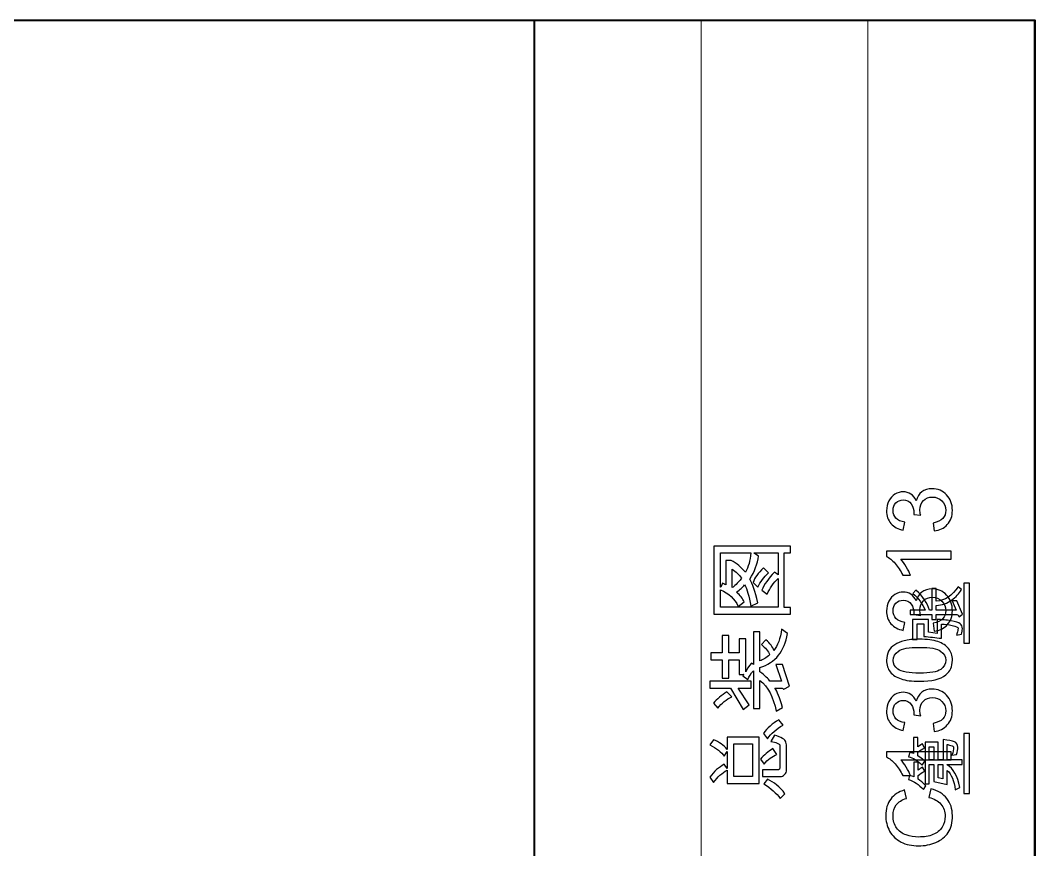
# Model space of a CAD drawing. Header units: millimetres. Extents: x -642 to 642, y -227 to 305.
# Drawn here: x -276.8 to -211.1, y 55.8 to 109.5 of the extents above; entities that cross this region are included whole.
import ezdxf

# ---------------------------------------------------------------- set-up
doc = ezdxf.new("R2010")
doc.units = ezdxf.units.MM
doc.header["$MEASUREMENT"] = 0
doc.layers.add('layer 1', color=7, linetype='Continuous')

msp = doc.modelspace()

# ---------------------------------------------------------------- linework, layer by layer
at = {"layer": 'layer 1', "lineweight": 40}
msp.add_open_spline([(-626.5734, 109.5297), (-626.5734, 109.5297), (-626.5734, -175.4703), (-626.5734, -175.4703), (-626.5734, -175.4703), (-211.0734, -175.4703), (-211.0734, -175.4703), (-211.0734, -175.4703), (-211.0734, 109.5297), (-211.0734, 109.5297), (-211.0734, 109.5297), (-626.5734, 109.5297), (-626.5734, 109.5297)], degree=3, knots=[0, 0, 0, 0, 0.25, 0.25, 0.25, 0.5, 0.5, 0.5, 0.75, 0.75, 0.75, 1, 1, 1, 1], dxfattribs=at)
for points in [[(-243.4734, -106.4703), (-243.4734, -106.4703), (-243.4734, 109.5297), (-243.4734, 109.5297)], [(-243.4734, 109.5297), (-243.4734, 109.5297), (-211.0734, 109.5297), (-211.0734, 109.5297)], [(-211.0734, -106.4703), (-211.0734, -106.4703), (-211.0734, 109.5297), (-211.0734, 109.5297)]]:
    msp.add_open_spline(points, degree=3, dxfattribs=at)
at = {"layer": 'layer 1', "lineweight": 9}
for points in [[(-232.6734, -106.4703), (-232.6734, -106.4703), (-232.6734, 109.5297), (-232.6734, 109.5297)], [(-221.8734, -106.4703), (-221.8734, -106.4703), (-221.8734, 109.5297), (-221.8734, 109.5297)]]:
    msp.add_open_spline(points, degree=3, dxfattribs=at)
at = {"layer": 'layer 1'}
for points, knots in [([(-217.5817, 76.4716), (-217.5817, 76.4716), (-217.6517, 76.9849), (-217.6517, 76.9849), (-217.3601, 77.0442), (-217.1501, 77.1434), (-217.0217, 77.2844), (-216.8934, 77.4253), (-216.8292, 77.5984), (-216.8292, 77.8035), (-216.8292, 78.0466), (-216.9128, 78.2517), (-217.0801, 78.417), (-217.2473, 78.5823), (-217.4544, 78.6649), (-217.7013, 78.6649), (-217.9366, 78.6649), (-218.131, 78.5881), (-218.2846, 78.4335), (-218.4373, 78.2799), (-218.5141, 78.0845), (-218.5141, 77.8463), (-218.5141, 77.7491), (-218.4946, 77.6285), (-218.4567, 77.4837), (-218.4567, 77.4837), (-218.9059, 77.541), (-218.9059, 77.541), (-218.902, 77.5751), (-218.9001, 77.6033), (-218.9001, 77.6237), (-218.9001, 77.8434), (-218.9574, 78.0398), (-219.0712, 78.2158), (-219.1849, 78.3908), (-219.3599, 78.4783), (-219.5962, 78.4783), (-219.7838, 78.4783), (-219.9394, 78.4141), (-220.0628, 78.2867), (-220.1863, 78.1594), (-220.2475, 77.9951), (-220.2475, 77.7938), (-220.2475, 77.5935), (-220.1844, 77.4273), (-220.058, 77.2941), (-219.9316, 77.1609), (-219.742, 77.0753), (-219.4892, 77.0374), (-219.4892, 77.0374), (-219.5825, 76.5241), (-219.5825, 76.5241), (-219.9267, 76.5873), (-220.1941, 76.7292), (-220.3837, 76.9519), (-220.5732, 77.1735), (-220.6675, 77.4506), (-220.6675, 77.7812), (-220.6675, 78.0087), (-220.6189, 78.2187), (-220.5207, 78.4102), (-220.4235, 78.6027), (-220.2903, 78.7495), (-220.1221, 78.8506), (-219.953, 78.9527), (-219.7741, 79.0033), (-219.5845, 79.0033), (-219.4046, 79.0033), (-219.2413, 78.9546), (-219.0935, 78.8584), (-218.9457, 78.7612), (-218.8281, 78.6173), (-218.7406, 78.4277), (-218.6842, 78.6746), (-218.5656, 78.8662), (-218.3858, 79.0033), (-218.2069, 79.1394), (-217.9813, 79.2074), (-217.712, 79.2074), (-217.3474, 79.2074), (-217.0373, 79.0742), (-216.7835, 78.8088), (-216.5298, 78.5424), (-216.4034, 78.206), (-216.4034, 77.7996), (-216.4034, 77.4331), (-216.5133, 77.1288), (-216.732, 76.8867), (-216.9508, 76.6437), (-217.2337, 76.5056), (-217.5817, 76.4716)], [0, 0, 0, 0, 0.0333333, 0.0333333, 0.0333333, 0.0666667, 0.0666667, 0.0666667, 0.1, 0.1, 0.1, 0.1333333, 0.1333333, 0.1333333, 0.1666667, 0.1666667, 0.1666667, 0.2, 0.2, 0.2, 0.2333333, 0.2333333, 0.2333333, 0.2666667, 0.2666667, 0.2666667, 0.3, 0.3, 0.3, 0.3333333, 0.3333333, 0.3333333, 0.3666667, 0.3666667, 0.3666667, 0.4, 0.4, 0.4, 0.4333333, 0.4333333, 0.4333333, 0.4666667, 0.4666667, 0.4666667, 0.5, 0.5, 0.5, 0.5333333, 0.5333333, 0.5333333, 0.5666667, 0.5666667, 0.5666667, 0.6, 0.6, 0.6, 0.6333333, 0.6333333, 0.6333333, 0.6666667, 0.6666667, 0.6666667, 0.7, 0.7, 0.7, 0.7333333, 0.7333333, 0.7333333, 0.7666667, 0.7666667, 0.7666667, 0.8, 0.8, 0.8, 0.8333333, 0.8333333, 0.8333333, 0.8666667, 0.8666667, 0.8666667, 0.9, 0.9, 0.9, 0.9333333, 0.9333333, 0.9333333, 0.9666667, 0.9666667, 0.9666667, 1, 1, 1, 1]), ([(-226.8884, 75.4957), (-226.8884, 75.4957), (-226.8884, 75.0514), (-226.8884, 75.0514), (-226.8884, 75.0514), (-227.2909, 75.0514), (-227.2909, 75.0514), (-227.2909, 75.0514), (-227.2909, 71.5223), (-227.2909, 71.5223), (-227.2909, 71.5223), (-226.8884, 71.5223), (-226.8884, 71.5223), (-226.8884, 71.5223), (-226.8884, 71.0838), (-226.8884, 71.0838), (-226.8884, 71.0838), (-231.8477, 71.0838), (-231.8477, 71.0838), (-231.8477, 71.0838), (-231.8477, 75.4957), (-231.8477, 75.4957), (-231.8477, 75.4957), (-226.8884, 75.4957), (-226.8884, 75.4957)], [0, 0, 0, 0, 0.125, 0.125, 0.125, 0.25, 0.25, 0.25, 0.375, 0.375, 0.375, 0.5, 0.5, 0.5, 0.625, 0.625, 0.625, 0.75, 0.75, 0.75, 0.875, 0.875, 0.875, 1, 1, 1, 1]), ([(-229.4609, 75.0514), (-229.4609, 75.0514), (-231.4209, 75.0514), (-231.4209, 75.0514), (-231.4209, 75.0514), (-231.4209, 72.8357), (-231.4209, 72.8357), (-231.4209, 72.8357), (-231.4092, 72.8357), (-231.4092, 72.8357), (-231.4092, 72.8357), (-231.2984, 73.0924), (-231.2984, 73.0924), (-231.241, 73.0652), (-231.1691, 73.0263), (-231.0816, 72.9748), (-231.0816, 72.9748), (-231.0816, 74.5556), (-231.0816, 74.5556), (-231.0816, 74.5556), (-230.7199, 74.5556), (-230.7199, 74.5556), (-230.3689, 74.3679), (-230.0637, 74.1132), (-229.8051, 73.7924), (-229.6096, 74.1288), (-229.4949, 74.5488), (-229.4609, 75.0514)], [0, 0, 0, 0, 0.1111111, 0.1111111, 0.1111111, 0.2222222, 0.2222222, 0.2222222, 0.3333333, 0.3333333, 0.3333333, 0.4444444, 0.4444444, 0.4444444, 0.5555556, 0.5555556, 0.5555556, 0.6666667, 0.6666667, 0.6666667, 0.7777778, 0.7777778, 0.7777778, 0.8888889, 0.8888889, 0.8888889, 1, 1, 1, 1]), ([(-227.6924, 75.0514), (-227.6924, 75.0514), (-229.2441, 75.0514), (-229.2441, 75.0514), (-229.2441, 75.0514), (-229.2441, 75.0407), (-229.2441, 75.0407), (-229.2441, 75.0407), (-228.9592, 74.8463), (-228.9592, 74.8463), (-229.0283, 74.3495), (-229.2139, 73.8497), (-229.5182, 73.3481), (-229.351, 73.0593), (-229.1799, 72.5518), (-229.0049, 71.8246), (-229.0049, 71.8246), (-229.4492, 71.6107), (-229.4492, 71.6107), (-229.5688, 72.2543), (-229.7049, 72.7113), (-229.8566, 72.9806), (-229.9703, 72.8348), (-230.1463, 72.6753), (-230.3835, 72.5023), (-230.1521, 72.3088), (-229.9869, 72.1007), (-229.8887, 71.8791), (-229.8887, 71.8791), (-230.2785, 71.5855), (-230.2785, 71.5855), (-230.4963, 72.0832), (-230.8774, 72.4371), (-231.4209, 72.6481), (-231.4209, 72.6481), (-231.4209, 71.5281), (-231.4209, 71.5281), (-231.4209, 71.5281), (-227.6924, 71.5281), (-227.6924, 71.5281), (-227.6924, 71.5281), (-227.6924, 73.3879), (-227.6924, 73.3879), (-227.9899, 73.107), (-228.2242, 72.7716), (-228.3924, 72.3798), (-228.3924, 72.3798), (-228.7376, 72.6306), (-228.7376, 72.6306), (-228.5946, 73.0068), (-228.3244, 73.3996), (-227.9258, 73.8099), (-227.9258, 73.8099), (-227.6924, 73.6222), (-227.6924, 73.6222), (-227.6924, 73.6222), (-227.6924, 75.0514), (-227.6924, 75.0514)], [0, 0, 0, 0, 0.0526316, 0.0526316, 0.0526316, 0.1052632, 0.1052632, 0.1052632, 0.1578947, 0.1578947, 0.1578947, 0.2105263, 0.2105263, 0.2105263, 0.2631579, 0.2631579, 0.2631579, 0.3157895, 0.3157895, 0.3157895, 0.3684211, 0.3684211, 0.3684211, 0.4210526, 0.4210526, 0.4210526, 0.4736842, 0.4736842, 0.4736842, 0.5263158, 0.5263158, 0.5263158, 0.5789474, 0.5789474, 0.5789474, 0.6315789, 0.6315789, 0.6315789, 0.6842105, 0.6842105, 0.6842105, 0.7368421, 0.7368421, 0.7368421, 0.7894737, 0.7894737, 0.7894737, 0.8421053, 0.8421053, 0.8421053, 0.8947368, 0.8947368, 0.8947368, 0.9473684, 0.9473684, 0.9473684, 1, 1, 1, 1]), ([(-216.4734, 75.1523), (-216.4734, 75.1523), (-216.4734, 74.639), (-216.4734, 74.639), (-216.4734, 74.639), (-219.742, 74.639), (-219.742, 74.639), (-219.6234, 74.5155), (-219.5057, 74.3531), (-219.3881, 74.1528), (-219.2705, 73.9526), (-219.182, 73.7717), (-219.1237, 73.6123), (-219.1237, 73.6123), (-219.6195, 73.6123), (-219.6195, 73.6123), (-219.7537, 73.8991), (-219.917, 74.1499), (-220.1095, 74.3648), (-220.301, 74.5797), (-220.4867, 74.7323), (-220.6675, 74.8217), (-220.6675, 74.8217), (-220.6675, 75.1523), (-220.6675, 75.1523), (-220.6675, 75.1523), (-216.4734, 75.1523), (-216.4734, 75.1523)], [0, 0, 0, 0, 0.1111111, 0.1111111, 0.1111111, 0.2222222, 0.2222222, 0.2222222, 0.3333333, 0.3333333, 0.3333333, 0.4444444, 0.4444444, 0.4444444, 0.5555556, 0.5555556, 0.5555556, 0.6666667, 0.6666667, 0.6666667, 0.7777778, 0.7777778, 0.7777778, 0.8888889, 0.8888889, 0.8888889, 1, 1, 1, 1]), ([(-230.6567, 74.0004), (-230.6567, 74.0004), (-230.6567, 72.7988), (-230.6567, 72.7988), (-230.5352, 72.8746), (-230.3349, 73.0768), (-230.0559, 73.4054), (-230.2231, 73.6466), (-230.4234, 73.8449), (-230.6567, 74.0004)], [0, 0, 0, 0, 0.3333333, 0.3333333, 0.3333333, 0.6666667, 0.6666667, 0.6666667, 1, 1, 1, 1]), ([(-228.6316, 74.0831), (-228.6316, 74.0831), (-228.3049, 73.7496), (-228.3049, 73.7496), (-228.6121, 73.4881), (-228.8474, 73.1789), (-229.0108, 72.8241), (-229.0108, 72.8241), (-229.316, 73.1429), (-229.316, 73.1429), (-229.213, 73.4297), (-228.9855, 73.7438), (-228.6316, 74.0831)], [0, 0, 0, 0, 0.25, 0.25, 0.25, 0.5, 0.5, 0.5, 0.75, 0.75, 0.75, 1, 1, 1, 1]), ([(-215.6536, 69.1966), (-215.6536, 69.1966), (-215.6536, 73.0855), (-215.6536, 73.0855), (-215.6536, 73.0855), (-215.3001, 73.0855), (-215.3001, 73.0855), (-215.3001, 73.0855), (-215.3001, 69.1966), (-215.3001, 69.1966), (-215.3001, 69.1966), (-215.6536, 69.1966), (-215.6536, 69.1966)], [0, 0, 0, 0, 0.25, 0.25, 0.25, 0.5, 0.5, 0.5, 0.75, 0.75, 0.75, 1, 1, 1, 1]), ([(-217.5817, 69.983), (-217.5817, 69.983), (-217.6517, 70.4963), (-217.6517, 70.4963), (-217.3601, 70.5556), (-217.1501, 70.6548), (-217.0217, 70.7958), (-216.8934, 70.9367), (-216.8292, 71.1098), (-216.8292, 71.3149), (-216.8292, 71.558), (-216.9128, 71.7631), (-217.0801, 71.9284), (-217.2473, 72.0937), (-217.4544, 72.1763), (-217.7013, 72.1763), (-217.9366, 72.1763), (-218.131, 72.0995), (-218.2846, 71.9449), (-218.4373, 71.7913), (-218.5141, 71.5959), (-218.5141, 71.3577), (-218.5141, 71.2605), (-218.4946, 71.1399), (-218.4567, 70.9951), (-218.4567, 70.9951), (-218.9059, 71.0524), (-218.9059, 71.0524), (-218.902, 71.0865), (-218.9001, 71.1147), (-218.9001, 71.1351), (-218.9001, 71.3548), (-218.9574, 71.5512), (-219.0712, 71.7272), (-219.1849, 71.9022), (-219.3599, 71.9897), (-219.5962, 71.9897), (-219.7838, 71.9897), (-219.9394, 71.9255), (-220.0628, 71.7981), (-220.1863, 71.6708), (-220.2475, 71.5065), (-220.2475, 71.3052), (-220.2475, 71.1049), (-220.1844, 70.9387), (-220.058, 70.8055), (-219.9316, 70.6723), (-219.742, 70.5867), (-219.4892, 70.5488), (-219.4892, 70.5488), (-219.5825, 70.0355), (-219.5825, 70.0355), (-219.9267, 70.0987), (-220.1941, 70.2406), (-220.3837, 70.4633), (-220.5732, 70.6849), (-220.6675, 70.962), (-220.6675, 71.2926), (-220.6675, 71.5201), (-220.6189, 71.7301), (-220.5207, 71.9216), (-220.4235, 72.1141), (-220.2903, 72.2609), (-220.1221, 72.362), (-219.953, 72.4641), (-219.7741, 72.5147), (-219.5845, 72.5147), (-219.4046, 72.5147), (-219.2413, 72.466), (-219.0935, 72.3698), (-218.9457, 72.2726), (-218.8281, 72.1287), (-218.7406, 71.9391), (-218.6842, 72.186), (-218.5656, 72.3776), (-218.3858, 72.5147), (-218.2069, 72.6508), (-217.9813, 72.7188), (-217.712, 72.7188), (-217.3474, 72.7188), (-217.0373, 72.5856), (-216.7835, 72.3202), (-216.5298, 72.0538), (-216.4034, 71.7174), (-216.4034, 71.311), (-216.4034, 70.9445), (-216.5133, 70.6402), (-216.732, 70.3981), (-216.9508, 70.1551), (-217.2337, 70.017), (-217.5817, 69.983)], [0, 0, 0, 0, 0.0333333, 0.0333333, 0.0333333, 0.0666667, 0.0666667, 0.0666667, 0.1, 0.1, 0.1, 0.1333333, 0.1333333, 0.1333333, 0.1666667, 0.1666667, 0.1666667, 0.2, 0.2, 0.2, 0.2333333, 0.2333333, 0.2333333, 0.2666667, 0.2666667, 0.2666667, 0.3, 0.3, 0.3, 0.3333333, 0.3333333, 0.3333333, 0.3666667, 0.3666667, 0.3666667, 0.4, 0.4, 0.4, 0.4333333, 0.4333333, 0.4333333, 0.4666667, 0.4666667, 0.4666667, 0.5, 0.5, 0.5, 0.5333333, 0.5333333, 0.5333333, 0.5666667, 0.5666667, 0.5666667, 0.6, 0.6, 0.6, 0.6333333, 0.6333333, 0.6333333, 0.6666667, 0.6666667, 0.6666667, 0.7, 0.7, 0.7, 0.7333333, 0.7333333, 0.7333333, 0.7666667, 0.7666667, 0.7666667, 0.8, 0.8, 0.8, 0.8333333, 0.8333333, 0.8333333, 0.8666667, 0.8666667, 0.8666667, 0.9, 0.9, 0.9, 0.9333333, 0.9333333, 0.9333333, 0.9666667, 0.9666667, 0.9666667, 1, 1, 1, 1]), ([(-216.0337, 72.8632), (-216.0337, 72.8632), (-215.825, 72.6694), (-215.825, 72.6694), (-215.9643, 72.4166), (-216.1737, 72.1904), (-216.4543, 71.9908), (-216.735, 71.7911), (-217.0655, 71.6777), (-217.4466, 71.6498), (-217.4466, 71.6498), (-217.4466, 71.3478), (-217.4466, 71.3478), (-217.4466, 71.3478), (-216.1665, 71.3478), (-216.1665, 71.3478), (-216.1665, 71.3478), (-216.4265, 71.9383), (-216.4265, 71.9383), (-216.4265, 71.9383), (-216.1192, 71.9383), (-216.1192, 71.9383), (-216.1192, 71.9383), (-215.7504, 71.0898), (-215.7504, 71.0898), (-215.7504, 71.0898), (-215.9727, 70.9148), (-215.9727, 70.9148), (-216.0097, 71.0062), (-216.0609, 71.0516), (-216.127, 71.0516), (-216.127, 71.0516), (-217.4466, 71.0516), (-217.4466, 71.0516), (-217.4466, 71.0516), (-217.4466, 70.7366), (-217.4466, 70.7366), (-217.4466, 70.7366), (-217.7292, 70.7366), (-217.7292, 70.7366), (-217.7292, 70.7366), (-217.7292, 71.0516), (-217.7292, 71.0516), (-217.7292, 71.0516), (-219.1305, 71.0516), (-219.1305, 71.0516), (-219.1305, 71.0516), (-219.1305, 71.3478), (-219.1305, 71.3478), (-219.1305, 71.3478), (-218.1622, 71.3478), (-218.1622, 71.3478), (-218.3307, 71.7432), (-218.6016, 72.1029), (-218.975, 72.4283), (-218.975, 72.4283), (-218.7682, 72.6376), (-218.7682, 72.6376), (-218.3126, 72.2261), (-218.0183, 71.7963), (-217.8848, 71.3478), (-217.8848, 71.3478), (-217.7292, 71.3478), (-217.7292, 71.3478), (-217.7292, 71.3478), (-217.7292, 72.7511), (-217.7292, 72.7511), (-217.7292, 72.7511), (-217.4466, 72.7511), (-217.4466, 72.7511), (-217.4466, 72.7511), (-217.4466, 71.9195), (-217.4466, 71.9195), (-216.8866, 71.9655), (-216.4161, 72.2798), (-216.0337, 72.8632)], [0, 0, 0, 0, 0.04, 0.04, 0.04, 0.08, 0.08, 0.08, 0.12, 0.12, 0.12, 0.16, 0.16, 0.16, 0.2, 0.2, 0.2, 0.24, 0.24, 0.24, 0.28, 0.28, 0.28, 0.32, 0.32, 0.32, 0.36, 0.36, 0.36, 0.4, 0.4, 0.4, 0.44, 0.44, 0.44, 0.48, 0.48, 0.48, 0.52, 0.52, 0.52, 0.56, 0.56, 0.56, 0.6, 0.6, 0.6, 0.64, 0.64, 0.64, 0.68, 0.68, 0.68, 0.72, 0.72, 0.72, 0.76, 0.76, 0.76, 0.8, 0.8, 0.8, 0.84, 0.84, 0.84, 0.88, 0.88, 0.88, 0.92, 0.92, 0.92, 0.96, 0.96, 0.96, 1, 1, 1, 1]), ([(-217.3954, 70.7366), (-217.0992, 70.7353), (-216.7972, 70.7081), (-216.4906, 70.6543), (-216.1834, 70.6005), (-215.9851, 70.5363), (-215.895, 70.4624), (-215.8055, 70.3879), (-215.7602, 70.2764), (-215.7602, 70.1273), (-215.7602, 70.0411), (-215.777, 69.9264), (-215.8094, 69.7832), (-215.8094, 69.7832), (-216.1322, 69.7261), (-216.1322, 69.7261), (-216.1238, 69.7722), (-216.105, 69.846), (-216.0765, 69.9485), (-216.0479, 70.0509), (-216.0337, 70.1286), (-216.0337, 70.1805), (-216.0337, 70.2246), (-216.1594, 70.2797), (-216.4115, 70.3451), (-216.6637, 70.4112), (-216.897, 70.4443), (-217.1122, 70.4443), (-217.1122, 70.4443), (-217.1122, 69.5194), (-217.1122, 69.5194), (-217.5024, 69.5712), (-217.8796, 69.6134), (-218.2439, 69.6445), (-218.2439, 69.6445), (-218.2439, 70.454), (-218.2439, 70.454), (-218.2439, 70.454), (-218.6943, 70.454), (-218.6943, 70.454), (-218.6943, 70.454), (-218.6943, 69.4377), (-218.6943, 69.4377), (-218.6943, 69.4377), (-218.9789, 69.4377), (-218.9789, 69.4377), (-218.9789, 69.4377), (-218.9789, 70.7327), (-218.9789, 70.7327), (-218.9789, 70.7327), (-217.9593, 70.7327), (-217.9593, 70.7327), (-217.9593, 70.7327), (-217.9593, 69.9089), (-217.9593, 69.9089), (-217.9593, 69.9089), (-217.3954, 69.8422), (-217.3954, 69.8422), (-217.3954, 69.8422), (-217.3954, 70.7366), (-217.3954, 70.7366)], [0, 0, 0, 0, 0.05, 0.05, 0.05, 0.1, 0.1, 0.1, 0.15, 0.15, 0.15, 0.2, 0.2, 0.2, 0.25, 0.25, 0.25, 0.3, 0.3, 0.3, 0.35, 0.35, 0.35, 0.4, 0.4, 0.4, 0.45, 0.45, 0.45, 0.5, 0.5, 0.5, 0.55, 0.55, 0.55, 0.6, 0.6, 0.6, 0.65, 0.65, 0.65, 0.7, 0.7, 0.7, 0.75, 0.75, 0.75, 0.8, 0.8, 0.8, 0.85, 0.85, 0.85, 0.9, 0.9, 0.9, 0.95, 0.95, 0.95, 1, 1, 1, 1]), ([(-227.461, 70.1096), (-227.461, 70.1096), (-227.0741, 69.8364), (-227.0741, 69.8364), (-227.2676, 68.6834), (-227.8645, 67.9474), (-228.8659, 67.6266), (-228.8659, 67.6266), (-228.8659, 67.3524), (-228.8659, 67.3524), (-228.5314, 67.0987), (-228.3156, 66.8965), (-228.2194, 66.7458), (-228.2194, 66.7458), (-227.4669, 66.7458), (-227.4669, 66.7458), (-227.4669, 66.7458), (-227.8285, 67.8288), (-227.8285, 67.8288), (-227.8285, 67.8288), (-227.4017, 67.8288), (-227.4017, 67.8288), (-227.4017, 67.8288), (-226.9458, 66.424), (-226.9458, 66.424), (-226.9458, 66.424), (-227.3133, 66.2247), (-227.3133, 66.2247), (-227.323, 66.2285), (-227.3453, 66.2422), (-227.3803, 66.2665), (-227.4153, 66.2898), (-227.4445, 66.3015), (-227.4669, 66.3015), (-227.4669, 66.3015), (-227.8976, 66.3015), (-227.8976, 66.3015), (-227.7469, 66.0837), (-227.5835, 65.6656), (-227.4076, 65.0483), (-227.4076, 65.0483), (-227.8091, 64.8033), (-227.8091, 64.8033), (-227.9928, 65.7113), (-228.3458, 66.3753), (-228.8659, 66.7973), (-228.8659, 66.7973), (-228.8659, 64.9656), (-228.8659, 64.9656), (-228.8659, 64.9656), (-229.2927, 64.9656), (-229.2927, 64.9656), (-229.2927, 64.9656), (-229.2927, 67.4156), (-229.2927, 67.4156), (-229.4599, 67.2348), (-229.5824, 67.0462), (-229.6602, 66.8488), (-229.6602, 66.8488), (-229.9684, 67.0821), (-229.9684, 67.0821), (-229.9626, 67.1045), (-229.9528, 67.1259), (-229.9412, 67.1444), (-229.9285, 67.1638), (-229.9207, 67.1784), (-229.9169, 67.1871), (-229.9169, 67.1871), (-230.2124, 67.1871), (-230.2124, 67.1871), (-230.2124, 67.1871), (-230.2124, 68.1273), (-230.2124, 68.1273), (-230.2124, 68.1273), (-230.891, 68.1273), (-230.891, 68.1273), (-230.891, 68.1273), (-230.891, 66.9373), (-230.891, 66.9373), (-230.891, 66.9373), (-231.3149, 66.9373), (-231.3149, 66.9373), (-231.3149, 66.9373), (-231.3149, 68.1273), (-231.3149, 68.1273), (-231.3149, 68.1273), (-232.0382, 68.1273), (-232.0382, 68.1273), (-232.0382, 68.1273), (-232.0382, 68.5716), (-232.0382, 68.5716), (-232.0382, 68.5716), (-231.3149, 68.5716), (-231.3149, 68.5716), (-231.3149, 68.5716), (-231.3149, 69.7081), (-231.3149, 69.7081), (-231.3149, 69.7081), (-230.891, 69.7081), (-230.891, 69.7081), (-230.891, 69.7081), (-230.891, 68.5716), (-230.891, 68.5716), (-230.891, 68.5716), (-230.2124, 68.5716), (-230.2124, 68.5716), (-230.2124, 68.5716), (-230.2124, 69.4864), (-230.2124, 69.4864), (-230.2124, 69.4864), (-229.7885, 69.4864), (-229.7885, 69.4864), (-229.7885, 69.4864), (-229.7885, 67.3466), (-229.7885, 67.3466), (-229.7885, 67.3466), (-229.7769, 67.3466), (-229.7769, 67.3466), (-229.7351, 67.4934), (-229.6145, 67.683), (-229.4152, 67.9163), (-229.4152, 67.9163), (-229.2927, 67.8288), (-229.2927, 67.8288), (-229.2927, 67.8288), (-229.2927, 69.9307), (-229.2927, 69.9307), (-229.2927, 69.9307), (-228.8659, 69.9307), (-228.8659, 69.9307), (-228.8659, 69.9307), (-228.8659, 68.0621), (-228.8659, 68.0621), (-228.6646, 68.1321), (-228.4566, 68.2595), (-228.2417, 68.4433), (-228.3195, 68.6776), (-228.4964, 68.9021), (-228.7716, 69.1189), (-228.7716, 69.1189), (-228.4751, 69.4291), (-228.4751, 69.4291), (-228.2077, 69.188), (-228.0385, 68.9546), (-227.9685, 68.7281), (-227.7177, 69.0421), (-227.5485, 69.502), (-227.461, 70.1096)], [0, 0, 0, 0, 0.0204082, 0.0204082, 0.0204082, 0.0408163, 0.0408163, 0.0408163, 0.0612245, 0.0612245, 0.0612245, 0.0816327, 0.0816327, 0.0816327, 0.1020408, 0.1020408, 0.1020408, 0.122449, 0.122449, 0.122449, 0.1428571, 0.1428571, 0.1428571, 0.1632653, 0.1632653, 0.1632653, 0.1836735, 0.1836735, 0.1836735, 0.2040816, 0.2040816, 0.2040816, 0.2244898, 0.2244898, 0.2244898, 0.244898, 0.244898, 0.244898, 0.2653061, 0.2653061, 0.2653061, 0.2857143, 0.2857143, 0.2857143, 0.3061224, 0.3061224, 0.3061224, 0.3265306, 0.3265306, 0.3265306, 0.3469388, 0.3469388, 0.3469388, 0.3673469, 0.3673469, 0.3673469, 0.3877551, 0.3877551, 0.3877551, 0.4081633, 0.4081633, 0.4081633, 0.4285714, 0.4285714, 0.4285714, 0.4489796, 0.4489796, 0.4489796, 0.4693878, 0.4693878, 0.4693878, 0.4897959, 0.4897959, 0.4897959, 0.5102041, 0.5102041, 0.5102041, 0.5306122, 0.5306122, 0.5306122, 0.5510204, 0.5510204, 0.5510204, 0.5714286, 0.5714286, 0.5714286, 0.5918367, 0.5918367, 0.5918367, 0.6122449, 0.6122449, 0.6122449, 0.6326531, 0.6326531, 0.6326531, 0.6530612, 0.6530612, 0.6530612, 0.6734694, 0.6734694, 0.6734694, 0.6938776, 0.6938776, 0.6938776, 0.7142857, 0.7142857, 0.7142857, 0.7346939, 0.7346939, 0.7346939, 0.755102, 0.755102, 0.755102, 0.7755102, 0.7755102, 0.7755102, 0.7959184, 0.7959184, 0.7959184, 0.8163265, 0.8163265, 0.8163265, 0.8367347, 0.8367347, 0.8367347, 0.8571429, 0.8571429, 0.8571429, 0.877551, 0.877551, 0.877551, 0.8979592, 0.8979592, 0.8979592, 0.9183673, 0.9183673, 0.9183673, 0.9387755, 0.9387755, 0.9387755, 0.9591837, 0.9591837, 0.9591837, 0.9795918, 0.9795918, 0.9795918, 1, 1, 1, 1]), ([(-218.5345, 66.7387), (-219.0274, 66.7387), (-219.426, 66.7893), (-219.7274, 66.8904), (-220.0298, 66.9924), (-220.2621, 67.1431), (-220.4245, 67.3434), (-220.5868, 67.5427), (-220.6675, 67.7945), (-220.6675, 68.0979), (-220.6675, 68.3215), (-220.6228, 68.5179), (-220.5324, 68.688), (-220.442, 68.8572), (-220.3117, 68.9972), (-220.1416, 69.106), (-219.9724, 69.2149), (-219.7653, 69.3005), (-219.5213, 69.3627), (-219.2773, 69.4259), (-218.9477, 69.457), (-218.5345, 69.457), (-218.0445, 69.457), (-217.6478, 69.4065), (-217.3465, 69.3063), (-217.0441, 69.2062), (-216.8117, 69.0555), (-216.6484, 68.8552), (-216.4851, 68.6559), (-216.4034, 68.4031), (-216.4034, 68.0979), (-216.4034, 67.6963), (-216.5463, 67.3804), (-216.8331, 67.1509), (-217.1831, 66.8758), (-217.7499, 66.7387), (-218.5345, 66.7387)], [0, 0, 0, 0, 0.0833333, 0.0833333, 0.0833333, 0.1666667, 0.1666667, 0.1666667, 0.25, 0.25, 0.25, 0.3333333, 0.3333333, 0.3333333, 0.4166667, 0.4166667, 0.4166667, 0.5, 0.5, 0.5, 0.5833333, 0.5833333, 0.5833333, 0.6666667, 0.6666667, 0.6666667, 0.75, 0.75, 0.75, 0.8333333, 0.8333333, 0.8333333, 0.9166667, 0.9166667, 0.9166667, 1, 1, 1, 1]), ([(-218.5326, 67.2637), (-217.8452, 67.2637), (-217.3883, 67.3434), (-217.1627, 67.5038), (-216.9362, 67.6642), (-216.8234, 67.8626), (-216.8234, 68.0979), (-216.8234, 68.3331), (-216.9371, 68.5315), (-217.1637, 68.6919), (-217.3912, 68.8523), (-217.8471, 68.932), (-218.5326, 68.932), (-219.2199, 68.932), (-219.6769, 68.8523), (-219.9024, 68.6919), (-220.1289, 68.5324), (-220.2417, 68.3322), (-220.2417, 68.092), (-220.2417, 67.8567), (-220.1416, 67.6681), (-219.9423, 67.5272), (-219.6885, 67.3512), (-219.218, 67.2637), (-218.5326, 67.2637)], [0, 0, 0, 0, 0.125, 0.125, 0.125, 0.25, 0.25, 0.25, 0.375, 0.375, 0.375, 0.5, 0.5, 0.5, 0.625, 0.625, 0.625, 0.75, 0.75, 0.75, 0.875, 0.875, 0.875, 1, 1, 1, 1]), ([(-229.4327, 66.7458), (-229.4327, 66.7458), (-229.4327, 66.3015), (-229.4327, 66.3015), (-229.4327, 66.3015), (-230.2785, 66.3015), (-230.2785, 66.3015), (-230.2785, 66.3015), (-229.5717, 65.2106), (-229.5717, 65.2106), (-229.5717, 65.2106), (-229.9451, 64.9122), (-229.9451, 64.9122), (-229.9451, 64.9122), (-230.7744, 66.3015), (-230.7744, 66.3015), (-230.7744, 66.3015), (-232.1043, 66.3015), (-232.1043, 66.3015), (-232.1043, 66.3015), (-232.1043, 66.7458), (-232.1043, 66.7458), (-232.1043, 66.7458), (-229.4327, 66.7458), (-229.4327, 66.7458)], [0, 0, 0, 0, 0.125, 0.125, 0.125, 0.25, 0.25, 0.25, 0.375, 0.375, 0.375, 0.5, 0.5, 0.5, 0.625, 0.625, 0.625, 0.75, 0.75, 0.75, 0.875, 0.875, 0.875, 1, 1, 1, 1]), ([(-231.0135, 66.0565), (-231.0135, 66.0565), (-230.6917, 65.7347), (-230.6917, 65.7347), (-231.033, 65.5626), (-231.3353, 65.3176), (-231.5968, 64.9997), (-231.5968, 64.9997), (-231.8817, 65.3215), (-231.8817, 65.3215), (-231.6406, 65.5878), (-231.3509, 65.8328), (-231.0135, 66.0565)], [0, 0, 0, 0, 0.25, 0.25, 0.25, 0.5, 0.5, 0.5, 0.75, 0.75, 0.75, 1, 1, 1, 1]), ([(-217.5817, 63.4944), (-217.5817, 63.4944), (-217.6517, 64.0077), (-217.6517, 64.0077), (-217.3601, 64.067), (-217.1501, 64.1662), (-217.0217, 64.3072), (-216.8934, 64.4481), (-216.8292, 64.6212), (-216.8292, 64.8263), (-216.8292, 65.0694), (-216.9128, 65.2745), (-217.0801, 65.4398), (-217.2473, 65.6051), (-217.4544, 65.6877), (-217.7013, 65.6877), (-217.9366, 65.6877), (-218.131, 65.6109), (-218.2846, 65.4563), (-218.4373, 65.3027), (-218.5141, 65.1073), (-218.5141, 64.8691), (-218.5141, 64.7719), (-218.4946, 64.6513), (-218.4567, 64.5065), (-218.4567, 64.5065), (-218.9059, 64.5638), (-218.9059, 64.5638), (-218.902, 64.5979), (-218.9001, 64.6261), (-218.9001, 64.6465), (-218.9001, 64.8662), (-218.9574, 65.0626), (-219.0712, 65.2386), (-219.1849, 65.4136), (-219.3599, 65.5011), (-219.5962, 65.5011), (-219.7838, 65.5011), (-219.9394, 65.4369), (-220.0628, 65.3095), (-220.1863, 65.1822), (-220.2475, 65.0179), (-220.2475, 64.8166), (-220.2475, 64.6163), (-220.1844, 64.4501), (-220.058, 64.3169), (-219.9316, 64.1837), (-219.742, 64.0981), (-219.4892, 64.0602), (-219.4892, 64.0602), (-219.5825, 63.5469), (-219.5825, 63.5469), (-219.9267, 63.6101), (-220.1941, 63.752), (-220.3837, 63.9747), (-220.5732, 64.1963), (-220.6675, 64.4734), (-220.6675, 64.804), (-220.6675, 65.0315), (-220.6189, 65.2415), (-220.5207, 65.433), (-220.4235, 65.6255), (-220.2903, 65.7723), (-220.1221, 65.8734), (-219.953, 65.9755), (-219.7741, 66.0261), (-219.5845, 66.0261), (-219.4046, 66.0261), (-219.2413, 65.9774), (-219.0935, 65.8812), (-218.9457, 65.784), (-218.8281, 65.6401), (-218.7406, 65.4505), (-218.6842, 65.6974), (-218.5656, 65.889), (-218.3858, 66.0261), (-218.2069, 66.1622), (-217.9813, 66.2302), (-217.712, 66.2302), (-217.3474, 66.2302), (-217.0373, 66.097), (-216.7835, 65.8316), (-216.5298, 65.5652), (-216.4034, 65.2288), (-216.4034, 64.8224), (-216.4034, 64.4559), (-216.5133, 64.1516), (-216.732, 63.9095), (-216.9508, 63.6665), (-217.2337, 63.5284), (-217.5817, 63.4944)], [0, 0, 0, 0, 0.0333333, 0.0333333, 0.0333333, 0.0666667, 0.0666667, 0.0666667, 0.1, 0.1, 0.1, 0.1333333, 0.1333333, 0.1333333, 0.1666667, 0.1666667, 0.1666667, 0.2, 0.2, 0.2, 0.2333333, 0.2333333, 0.2333333, 0.2666667, 0.2666667, 0.2666667, 0.3, 0.3, 0.3, 0.3333333, 0.3333333, 0.3333333, 0.3666667, 0.3666667, 0.3666667, 0.4, 0.4, 0.4, 0.4333333, 0.4333333, 0.4333333, 0.4666667, 0.4666667, 0.4666667, 0.5, 0.5, 0.5, 0.5333333, 0.5333333, 0.5333333, 0.5666667, 0.5666667, 0.5666667, 0.6, 0.6, 0.6, 0.6333333, 0.6333333, 0.6333333, 0.6666667, 0.6666667, 0.6666667, 0.7, 0.7, 0.7, 0.7333333, 0.7333333, 0.7333333, 0.7666667, 0.7666667, 0.7666667, 0.8, 0.8, 0.8, 0.8333333, 0.8333333, 0.8333333, 0.8666667, 0.8666667, 0.8666667, 0.9, 0.9, 0.9, 0.9333333, 0.9333333, 0.9333333, 0.9666667, 0.9666667, 0.9666667, 1, 1, 1, 1]), ([(-227.6467, 64.2481), (-227.6467, 64.2481), (-227.3677, 63.8981), (-227.3677, 63.8981), (-227.8081, 63.6492), (-228.1474, 63.3556), (-228.3876, 63.0173), (-228.3876, 63.0173), (-228.6374, 63.3508), (-228.6374, 63.3508), (-228.3963, 63.7076), (-228.0658, 64.007), (-227.6467, 64.2481)], [0, 0, 0, 0, 0.25, 0.25, 0.25, 0.5, 0.5, 0.5, 0.75, 0.75, 0.75, 1, 1, 1, 1]), ([(-228.9194, 63.1233), (-228.9194, 63.1233), (-228.9194, 60.124), (-228.9194, 60.124), (-228.9194, 60.124), (-230.9902, 60.124), (-230.9902, 60.124), (-230.9902, 60.124), (-230.9902, 60.9815), (-230.9902, 60.9815), (-231.3149, 60.8045), (-231.6085, 60.5401), (-231.871, 60.1891), (-231.871, 60.1891), (-232.1102, 60.5372), (-232.1102, 60.5372), (-231.836, 60.9037), (-231.5249, 61.1798), (-231.1759, 61.3655), (-231.1759, 61.3655), (-230.996, 61.0982), (-230.996, 61.0982), (-230.996, 61.0982), (-230.9902, 61.0982), (-230.9902, 61.0982), (-230.9902, 61.0982), (-230.9902, 62.1831), (-230.9902, 62.1831), (-230.9902, 62.1831), (-230.996, 62.1831), (-230.996, 62.1831), (-230.996, 62.1831), (-231.1759, 61.8808), (-231.1759, 61.8808), (-231.3596, 62.153), (-231.6707, 62.4), (-232.1102, 62.6216), (-232.1102, 62.6216), (-231.8817, 62.9522), (-231.8817, 62.9522), (-231.4987, 62.8044), (-231.2031, 62.5963), (-230.996, 62.328), (-230.996, 62.328), (-230.9902, 62.3397), (-230.9902, 62.3397), (-230.9902, 62.3397), (-230.9902, 63.1233), (-230.9902, 63.1233), (-230.9902, 63.1233), (-228.9194, 63.1233), (-228.9194, 63.1233)], [0, 0, 0, 0, 0.0588235, 0.0588235, 0.0588235, 0.1176471, 0.1176471, 0.1176471, 0.1764706, 0.1764706, 0.1764706, 0.2352941, 0.2352941, 0.2352941, 0.2941176, 0.2941176, 0.2941176, 0.3529412, 0.3529412, 0.3529412, 0.4117647, 0.4117647, 0.4117647, 0.4705882, 0.4705882, 0.4705882, 0.5294118, 0.5294118, 0.5294118, 0.5882353, 0.5882353, 0.5882353, 0.6470588, 0.6470588, 0.6470588, 0.7058824, 0.7058824, 0.7058824, 0.7647059, 0.7647059, 0.7647059, 0.8235294, 0.8235294, 0.8235294, 0.8823529, 0.8823529, 0.8823529, 0.9411765, 0.9411765, 0.9411765, 1, 1, 1, 1]), ([(-227.9199, 63.2458), (-227.4834, 63.1223), (-227.2403, 62.9716), (-227.1908, 62.7956), (-227.1908, 62.7956), (-227.1451, 62.6275), (-227.1451, 62.6275), (-227.1451, 62.6275), (-227.1451, 60.9922), (-227.1451, 60.9922), (-227.1451, 60.8823), (-227.1878, 60.7841), (-227.2724, 60.6976), (-227.356, 60.6111), (-227.4503, 60.5683), (-227.5524, 60.5683), (-227.5524, 60.5683), (-228.6919, 60.5683), (-228.6919, 60.5683), (-228.6919, 60.5683), (-228.6919, 61.0097), (-228.6919, 61.0097), (-228.6919, 61.0097), (-227.6584, 61.0097), (-227.6584, 61.0097), (-227.5991, 61.0252), (-227.5699, 61.0661), (-227.5699, 61.1322), (-227.5699, 61.1322), (-227.5699, 62.5847), (-227.5699, 62.5847), (-227.5699, 62.6343), (-227.6283, 62.6838), (-227.7449, 62.7324), (-227.8616, 62.782), (-227.9977, 62.8141), (-228.1533, 62.8297), (-228.1533, 62.8297), (-227.9199, 63.2458), (-227.9199, 63.2458)], [0, 0, 0, 0, 0.0769231, 0.0769231, 0.0769231, 0.1538462, 0.1538462, 0.1538462, 0.2307692, 0.2307692, 0.2307692, 0.3076923, 0.3076923, 0.3076923, 0.3846154, 0.3846154, 0.3846154, 0.4615385, 0.4615385, 0.4615385, 0.5384615, 0.5384615, 0.5384615, 0.6153846, 0.6153846, 0.6153846, 0.6923077, 0.6923077, 0.6923077, 0.7692308, 0.7692308, 0.7692308, 0.8461538, 0.8461538, 0.8461538, 0.9230769, 0.9230769, 0.9230769, 1, 1, 1, 1]), ([(-218.6353, 63.0993), (-218.6353, 63.0993), (-218.6353, 62.4874), (-218.6353, 62.4874), (-218.4921, 62.5976), (-218.3968, 62.6644), (-218.3482, 62.6871), (-218.3482, 62.6871), (-218.2153, 62.4025), (-218.2153, 62.4025), (-218.3625, 62.3552), (-218.5025, 62.2697), (-218.6353, 62.1459), (-218.6353, 62.1459), (-218.6353, 61.9087), (-218.6353, 61.9087), (-218.5239, 61.8438), (-218.3774, 61.7304), (-218.1966, 61.5671), (-218.1966, 61.5671), (-218.3521, 61.3065), (-218.3521, 61.3065), (-218.6613, 61.6118), (-218.9607, 61.7952), (-219.2504, 61.8574), (-219.2504, 61.8574), (-219.1532, 62.1342), (-219.1532, 62.1342), (-219.0255, 62.1031), (-218.9452, 62.0798), (-218.9121, 62.0642), (-218.9121, 62.0642), (-218.9121, 63.0993), (-218.9121, 63.0993), (-218.9121, 63.0993), (-218.6353, 63.0993), (-218.6353, 63.0993)], [0, 0, 0, 0, 0.0833333, 0.0833333, 0.0833333, 0.1666667, 0.1666667, 0.1666667, 0.25, 0.25, 0.25, 0.3333333, 0.3333333, 0.3333333, 0.4166667, 0.4166667, 0.4166667, 0.5, 0.5, 0.5, 0.5833333, 0.5833333, 0.5833333, 0.6666667, 0.6666667, 0.6666667, 0.75, 0.75, 0.75, 0.8333333, 0.8333333, 0.8333333, 0.9166667, 0.9166667, 0.9166667, 1, 1, 1, 1]), ([(-215.6536, 59.4742), (-215.6536, 59.4742), (-215.6536, 63.3631), (-215.6536, 63.3631), (-215.6536, 63.3631), (-215.3001, 63.3631), (-215.3001, 63.3631), (-215.3001, 63.3631), (-215.3001, 59.4742), (-215.3001, 59.4742), (-215.3001, 59.4742), (-215.6536, 59.4742), (-215.6536, 59.4742)], [0, 0, 0, 0, 0.25, 0.25, 0.25, 0.5, 0.5, 0.5, 0.75, 0.75, 0.75, 1, 1, 1, 1]), ([(-229.3442, 62.679), (-229.3442, 62.679), (-230.5634, 62.679), (-230.5634, 62.679), (-230.5634, 62.679), (-230.5634, 60.5683), (-230.5634, 60.5683), (-230.5634, 60.5683), (-229.3442, 60.5683), (-229.3442, 60.5683), (-229.3442, 60.5683), (-229.3442, 62.679), (-229.3442, 62.679)], [0, 0, 0, 0, 0.25, 0.25, 0.25, 0.5, 0.5, 0.5, 0.75, 0.75, 0.75, 1, 1, 1, 1]), ([(-217.0098, 62.9587), (-216.6682, 62.9347), (-216.4232, 62.89), (-216.2748, 62.8238), (-216.127, 62.7577), (-216.0525, 62.6424), (-216.0525, 62.4764), (-216.0525, 62.3332), (-216.079, 62.1712), (-216.1322, 61.9903), (-216.1322, 61.9903), (-216.4342, 61.956), (-216.4342, 61.956), (-216.3597, 62.1737), (-216.3221, 62.3423), (-216.3221, 62.4609), (-216.3221, 62.5095), (-216.3856, 62.5516), (-216.5114, 62.5886), (-216.6371, 62.6249), (-216.7116, 62.6437), (-216.7343, 62.6437), (-216.7343, 62.6437), (-216.7343, 61.652), (-216.7343, 61.652), (-216.7343, 61.652), (-215.766, 61.652), (-215.766, 61.652), (-215.766, 61.652), (-215.766, 61.3448), (-215.766, 61.3448), (-215.766, 61.3448), (-216.7382, 61.3448), (-216.7382, 61.3448), (-216.7382, 61.3448), (-216.7382, 61.3253), (-216.7382, 61.3253), (-216.3409, 61.0978), (-216.0687, 60.6104), (-215.9215, 59.8637), (-215.9215, 59.8637), (-216.2177, 59.7153), (-216.2177, 59.7153), (-216.2988, 60.309), (-216.4712, 60.7264), (-216.7343, 60.9669), (-216.7343, 60.9669), (-216.7343, 60.0608), (-216.7343, 60.0608), (-216.7343, 60.0608), (-217.6061, 60.2455), (-217.6061, 60.2455), (-217.6061, 60.2455), (-217.6061, 61.3448), (-217.6061, 61.3448), (-217.6061, 61.3448), (-217.9003, 61.3448), (-217.9003, 61.3448), (-217.9003, 61.3448), (-217.9003, 60.0932), (-217.9003, 60.0932), (-217.9003, 60.0932), (-218.1778, 60.0932), (-218.1778, 60.0932), (-218.1778, 60.0932), (-218.1778, 62.7992), (-218.1778, 62.7992), (-218.1778, 62.7992), (-217.3287, 62.7992), (-217.3287, 62.7992), (-217.3287, 62.7992), (-217.3287, 61.652), (-217.3287, 61.652), (-217.3287, 61.652), (-217.0098, 61.6481), (-217.0098, 61.6481), (-217.0098, 61.6481), (-217.0098, 62.9587), (-217.0098, 62.9587)], [0, 0, 0, 0, 0.0384615, 0.0384615, 0.0384615, 0.0769231, 0.0769231, 0.0769231, 0.1153846, 0.1153846, 0.1153846, 0.1538462, 0.1538462, 0.1538462, 0.1923077, 0.1923077, 0.1923077, 0.2307692, 0.2307692, 0.2307692, 0.2692308, 0.2692308, 0.2692308, 0.3076923, 0.3076923, 0.3076923, 0.3461538, 0.3461538, 0.3461538, 0.3846154, 0.3846154, 0.3846154, 0.4230769, 0.4230769, 0.4230769, 0.4615385, 0.4615385, 0.4615385, 0.5, 0.5, 0.5, 0.5384615, 0.5384615, 0.5384615, 0.5769231, 0.5769231, 0.5769231, 0.6153846, 0.6153846, 0.6153846, 0.6538462, 0.6538462, 0.6538462, 0.6923077, 0.6923077, 0.6923077, 0.7307692, 0.7307692, 0.7307692, 0.7692308, 0.7692308, 0.7692308, 0.8076923, 0.8076923, 0.8076923, 0.8461538, 0.8461538, 0.8461538, 0.8846154, 0.8846154, 0.8846154, 0.9230769, 0.9230769, 0.9230769, 0.9615385, 0.9615385, 0.9615385, 1, 1, 1, 1]), ([(-217.6061, 62.503), (-217.6061, 62.503), (-217.9003, 62.503), (-217.9003, 62.503), (-217.9003, 62.503), (-217.9003, 61.652), (-217.9003, 61.652), (-217.9003, 61.652), (-217.6061, 61.652), (-217.6061, 61.652), (-217.6061, 61.652), (-217.6061, 62.503), (-217.6061, 62.503)], [0, 0, 0, 0, 0.25, 0.25, 0.25, 0.5, 0.5, 0.5, 0.75, 0.75, 0.75, 1, 1, 1, 1]), ([(-228.0249, 62.3766), (-228.0249, 62.3766), (-227.7634, 62.0033), (-227.7634, 62.0033), (-228.0784, 61.8856), (-228.3584, 61.6786), (-228.6034, 61.383), (-228.6034, 61.383), (-228.8367, 61.7048), (-228.8367, 61.7048), (-228.6034, 61.9586), (-228.3331, 62.1831), (-228.0249, 62.3766)], [0, 0, 0, 0, 0.25, 0.25, 0.25, 0.5, 0.5, 0.5, 0.75, 0.75, 0.75, 1, 1, 1, 1]), ([(-216.4734, 62.1751), (-216.4734, 62.1751), (-216.4734, 61.6618), (-216.4734, 61.6618), (-216.4734, 61.6618), (-219.742, 61.6618), (-219.742, 61.6618), (-219.6234, 61.5383), (-219.5057, 61.3759), (-219.3881, 61.1756), (-219.2705, 60.9754), (-219.182, 60.7945), (-219.1237, 60.6351), (-219.1237, 60.6351), (-219.6195, 60.6351), (-219.6195, 60.6351), (-219.7537, 60.9219), (-219.917, 61.1727), (-220.1095, 61.3876), (-220.301, 61.6025), (-220.4867, 61.7551), (-220.6675, 61.8445), (-220.6675, 61.8445), (-220.6675, 62.1751), (-220.6675, 62.1751), (-220.6675, 62.1751), (-216.4734, 62.1751), (-216.4734, 62.1751)], [0, 0, 0, 0, 0.1111111, 0.1111111, 0.1111111, 0.2222222, 0.2222222, 0.2222222, 0.3333333, 0.3333333, 0.3333333, 0.4444444, 0.4444444, 0.4444444, 0.5555556, 0.5555556, 0.5555556, 0.6666667, 0.6666667, 0.6666667, 0.7777778, 0.7777778, 0.7777778, 0.8888889, 0.8888889, 0.8888889, 1, 1, 1, 1]), ([(-218.9011, 61.512), (-218.9011, 61.512), (-218.6237, 61.5081), (-218.6237, 61.5081), (-218.6237, 61.5081), (-218.6237, 60.976), (-218.6237, 60.976), (-218.5349, 61.0544), (-218.4383, 61.1231), (-218.3333, 61.1814), (-218.3333, 61.1814), (-218.1849, 60.9209), (-218.1849, 60.9209), (-218.369, 60.8353), (-218.5148, 60.7387), (-218.6237, 60.6324), (-218.6237, 60.6324), (-218.6237, 60.403), (-218.6237, 60.403), (-218.4629, 60.3051), (-218.2957, 60.1638), (-218.1227, 59.9791), (-218.1227, 59.9791), (-218.2704, 59.7231), (-218.2704, 59.7231), (-218.5731, 60.0608), (-218.8998, 60.2773), (-219.2504, 60.3725), (-219.2504, 60.3725), (-219.1766, 60.648), (-219.1766, 60.648), (-219.1597, 60.6454), (-219.0683, 60.6104), (-218.9011, 60.543), (-218.9011, 60.543), (-218.9011, 61.512), (-218.9011, 61.512)], [0, 0, 0, 0, 0.0833333, 0.0833333, 0.0833333, 0.1666667, 0.1666667, 0.1666667, 0.25, 0.25, 0.25, 0.3333333, 0.3333333, 0.3333333, 0.4166667, 0.4166667, 0.4166667, 0.5, 0.5, 0.5, 0.5833333, 0.5833333, 0.5833333, 0.6666667, 0.6666667, 0.6666667, 0.75, 0.75, 0.75, 0.8333333, 0.8333333, 0.8333333, 0.9166667, 0.9166667, 0.9166667, 1, 1, 1, 1]), ([(-217.0137, 61.3409), (-217.0137, 61.3409), (-217.3287, 61.3409), (-217.3287, 61.3409), (-217.3287, 61.3409), (-217.3287, 60.4937), (-217.3287, 60.4937), (-217.3287, 60.4937), (-217.0137, 60.4237), (-217.0137, 60.4237), (-217.0137, 60.4237), (-217.0137, 61.3409), (-217.0137, 61.3409)], [0, 0, 0, 0, 0.25, 0.25, 0.25, 0.5, 0.5, 0.5, 0.75, 0.75, 0.75, 1, 1, 1, 1]), ([(-228.3817, 60.3972), (-227.9442, 60.2134), (-227.568, 59.8984), (-227.251, 59.4541), (-227.251, 59.4541), (-227.5524, 59.144), (-227.5524, 59.144), (-227.7974, 59.4891), (-228.1513, 59.8109), (-228.6151, 60.1065), (-228.6151, 60.1065), (-228.3817, 60.3972), (-228.3817, 60.3972)], [0, 0, 0, 0, 0.25, 0.25, 0.25, 0.5, 0.5, 0.5, 0.75, 0.75, 0.75, 1, 1, 1, 1]), ([(-217.9385, 59.2166), (-217.9385, 59.2166), (-217.7985, 59.7708), (-217.7985, 59.7708), (-217.3445, 59.6551), (-216.9994, 59.4471), (-216.7612, 59.1466), (-216.523, 58.8462), (-216.4034, 58.4787), (-216.4034, 58.0442), (-216.4034, 57.595), (-216.4948, 57.2294), (-216.6785, 56.9475), (-216.8613, 56.6656), (-217.1267, 56.4517), (-217.4738, 56.3049), (-217.8219, 56.1581), (-218.1942, 56.0842), (-218.5928, 56.0842), (-219.0274, 56.0842), (-219.4066, 56.1668), (-219.7303, 56.3331), (-220.0541, 56.4993), (-220.3, 56.7356), (-220.4682, 57.0418), (-220.6364, 57.348), (-220.72, 57.6854), (-220.72, 58.0529), (-220.72, 58.471), (-220.6141, 58.8219), (-220.4012, 59.1058), (-220.1882, 59.3907), (-219.8898, 59.589), (-219.5048, 59.7008), (-219.5048, 59.7008), (-219.3764, 59.1583), (-219.3764, 59.1583), (-219.6798, 59.0621), (-219.9014, 58.9211), (-220.0395, 58.7373), (-220.1785, 58.5536), (-220.2475, 58.3222), (-220.2475, 58.0432), (-220.2475, 57.7233), (-220.1707, 57.455), (-220.0171, 57.2401), (-219.8635, 57.0253), (-219.6564, 56.8736), (-219.3978, 56.7871), (-219.1382, 56.6996), (-218.8709, 56.6558), (-218.5957, 56.6558), (-218.2409, 56.6558), (-217.9308, 56.7074), (-217.6663, 56.8104), (-217.4009, 56.9135), (-217.2035, 57.0739), (-217.0723, 57.2917), (-216.941, 57.5094), (-216.8759, 57.7447), (-216.8759, 57.9985), (-216.8759, 58.3076), (-216.9653, 58.5682), (-217.1433, 58.7821), (-217.3221, 58.996), (-217.5866, 59.1408), (-217.9385, 59.2166)], [0, 0, 0, 0, 0.0454545, 0.0454545, 0.0454545, 0.0909091, 0.0909091, 0.0909091, 0.1363636, 0.1363636, 0.1363636, 0.1818182, 0.1818182, 0.1818182, 0.2272727, 0.2272727, 0.2272727, 0.2727273, 0.2727273, 0.2727273, 0.3181818, 0.3181818, 0.3181818, 0.3636364, 0.3636364, 0.3636364, 0.4090909, 0.4090909, 0.4090909, 0.4545455, 0.4545455, 0.4545455, 0.5, 0.5, 0.5, 0.5454545, 0.5454545, 0.5454545, 0.5909091, 0.5909091, 0.5909091, 0.6363636, 0.6363636, 0.6363636, 0.6818182, 0.6818182, 0.6818182, 0.7272727, 0.7272727, 0.7272727, 0.7727273, 0.7727273, 0.7727273, 0.8181818, 0.8181818, 0.8181818, 0.8636364, 0.8636364, 0.8636364, 0.9090909, 0.9090909, 0.9090909, 0.9545455, 0.9545455, 0.9545455, 1, 1, 1, 1])]:
    msp.add_open_spline(points, degree=3, knots=knots, dxfattribs=at)

doc.saveas('drawing.dxf')
